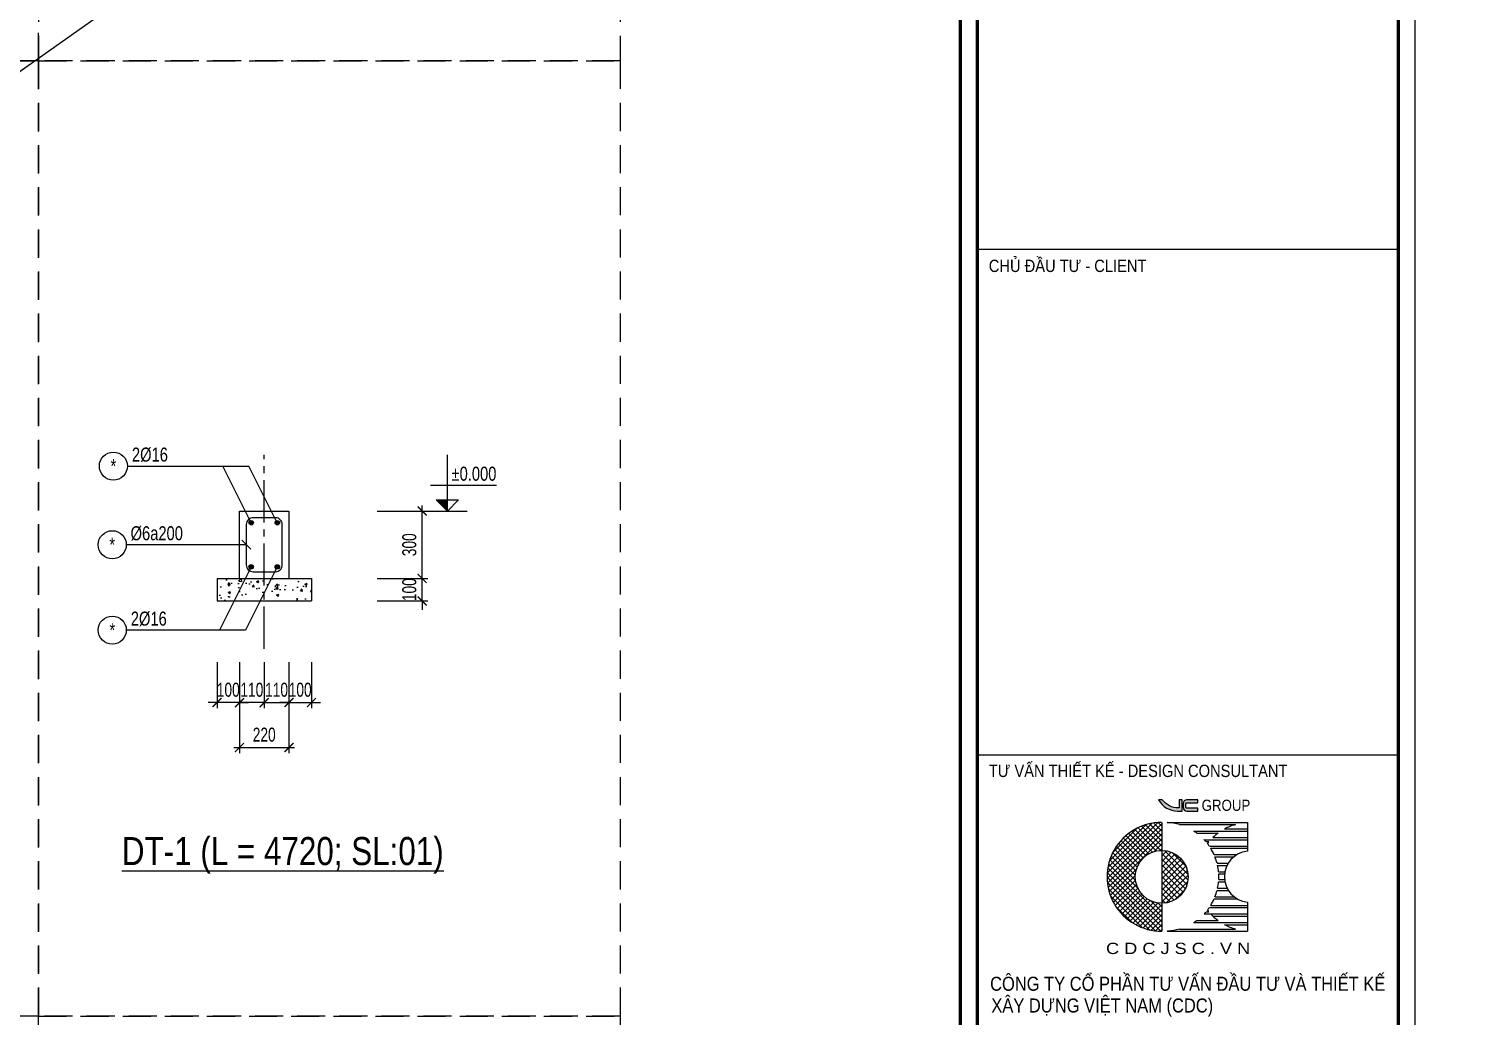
# Model space of a CAD drawing. Header units: millimetres. Extents: x 0 to 2110312, y -101172 to 3.
# Drawn here: x 1998158 to 2004604, y -35726 to -31333 of the extents above; entities that cross this region are included whole.
import ezdxf
from ezdxf.enums import TextEntityAlignment as Align

# ---------------------------------------------------------------- set-up
doc = ezdxf.new("R2010")
doc.units = ezdxf.units.MM
doc.header["$LTSCALE"] = 1000
doc.header["$MEASUREMENT"] = 0
doc.header["$PDMODE"] = 3
doc.linetypes.add('CENTER2', pattern=[1.125, 0.75, -0.125, 0.125, -0.125])
doc.linetypes.add('HIDDEN', pattern=[0.375, 0.25, -0.125])
doc.layers.get('0').update_dxf_attribs({"linetype": 'CONTINUOUS'})
doc.layers.get('Defpoints').update_dxf_attribs({"linetype": 'CONTINUOUS'})
for name, color, linetype in [('CDC -TEXT KHUNG', 7, 'CONTINUOUS'), ('CDC-KHUNGTEN', 7, 'CONTINUOUS'), ('CDC.01.AXIS', 160, 'CENTER2'), ('CDC.02.DIM', 1, 'CONTINUOUS'), ('CDC.03.BORDER', 3, 'CONTINUOUS'), ('CDC.04.HIDDEN', 8, 'HIDDEN'), ('CDC.05.STEEL', 4, 'CONTINUOUS'), ('CDC.06.TEXT', 2, 'CONTINUOUS'), ('CDC.10.HATCH', 163, 'CONTINUOUS'), ('CDC.11.NOTE', 1, 'CONTINUOUS'), ('CDC.14.STEELNUM', 9, 'CONTINUOUS'), ('KCS_STEEL', 4, 'CONTINUOUS')]:
    doc.layers.add(name, color=color, linetype=linetype)
doc.layers.add('Hatch1', color=250, linetype='CONTINUOUS', lineweight=5)
doc.layers.add('KCS_Plotter', color=11, linetype='CONTINUOUS', plot=False)
doc.styles.add('KCS_BIGTEXT', font='arial.ttf', dxfattribs={"width": 0.75, "height": 125})
doc.styles.add('KCS_SMTEXT', font='arial.ttf', dxfattribs={"width": 0.7})
doc.styles.add('KT CDC', font='arial.ttf', dxfattribs={"width": 0.85, "height": 200})
doc.dimstyles.new('KCS_DIM25', dxfattribs={"dimtxt": 62.5, "dimasz": 40, "dimexe": 25, "dimexo": 0, "dimgap": 25, "dimtad": 1, "dimdec": 0, "dimzin": 13, "dimdsep": 46, "dimtxsty": 'KCS_SMTEXT', "dimblk": 'ARCHTICK', "dimcen": 0, "dimdle": 25, "dimclrd": 1, "dimclre": 1, "dimclrt": 2, "dimadec": 0, "dimazin": 0, "dimtfac": 1, "dimtdec": 0, "dimtix": 1, "dimtmove": 2, "dimatfit": 3, "dimfxl": 1, "dimtolj": 1, "dimtzin": 13, "dimarcsym": 0})

# ---------------------------------------------------------------- blocks, each defined once
blk = doc.blocks.new('KCS_SNODE')
at = {"layer": 'CDC.05.STEEL'}
blk.add_hatch(color=6, dxfattribs=at).paths.add_polyline_path([(10, 0, 1), (-10, 0, 1)])
at = {"layer": 'CDC.05.STEEL', "color": 6}
blk.add_circle((0, 0), 10, dxfattribs=at)
blk = doc.blocks.new('_ARCHTICK')
at = {"color": 0, "linetype": 'ByBlock', "const_width": 0.15}
blk.add_lwpolyline([(-0.5, -0.5), (0.5, 0.5)], dxfattribs=at)
blk = doc.blocks.new('*D3')
at = {"layer": 'CDC.02.DIM', "color": 1, "lineweight": -2, "transparency": 16777216}
for p, q in [((1999095.1, -34150.4), (1999095.1, -34356)), ((1999205.2, -34150.4), (1999205.2, -34356)), ((1999095.1, -34331), (1999055.1, -34331)), ((1999205.2, -34331), (1999095.1, -34331)), ((1999205.2, -34331), (1999245.2, -34331))]:
    blk.add_line(p, q, dxfattribs=at)
at = {"layer": 'Defpoints', "color": 0, "transparency": 16777216}
for p in [(1999095.1, -34150.4), (1999205.2, -34150.4), (1999095.1, -34331)]:
    blk.add_point(p, dxfattribs=at)
at = {"layer": 'CDC.02.DIM', "color": 1, "lineweight": -2, "transparency": 16777216, "xscale": 40, "yscale": 40, "zscale": 40}
blk.add_blockref('_ARCHTICK', (1999095.1, -34331), dxfattribs=at)
at = {"layer": 'CDC.02.DIM', "color": 1, "lineweight": -2, "transparency": 16777216, "xscale": 40, "yscale": 40, "zscale": 40, "rotation": 180}
blk.add_blockref('_ARCHTICK', (1999205.2, -34331), dxfattribs=at)
at = {"layer": 'CDC.02.DIM', "color": 2, "transparency": 16777216, "insert": (1999150.2, -34274.1), "char_height": 62.5, "attachment_point": 5, "style": 'KCS_SMTEXT'}
blk.add_mtext('\\A1;110', dxfattribs=at)
blk = doc.blocks.new('*D4')
at = {"layer": 'CDC.02.DIM', "color": 1, "lineweight": -2, "transparency": 16777216}
for p, q in [((1998995.1, -34150.4), (1998995.1, -34356)), ((1999095.1, -34150.4), (1999095.1, -34356)), ((1998995.1, -34331), (1998955.1, -34331)), ((1999095.1, -34331), (1998995.1, -34331)), ((1999095.1, -34331), (1999135.1, -34331))]:
    blk.add_line(p, q, dxfattribs=at)
at = {"layer": 'Defpoints', "color": 0, "transparency": 16777216}
for p in [(1998995.1, -34150.4), (1999095.1, -34150.4), (1998995.1, -34331)]:
    blk.add_point(p, dxfattribs=at)
at = {"layer": 'CDC.02.DIM', "color": 1, "lineweight": -2, "transparency": 16777216, "xscale": 40, "yscale": 40, "zscale": 40}
blk.add_blockref('_ARCHTICK', (1998995.1, -34331), dxfattribs=at)
at = {"layer": 'CDC.02.DIM', "color": 1, "lineweight": -2, "transparency": 16777216, "xscale": 40, "yscale": 40, "zscale": 40, "rotation": 180}
blk.add_blockref('_ARCHTICK', (1999095.1, -34331), dxfattribs=at)
at = {"layer": 'CDC.02.DIM', "color": 2, "transparency": 16777216, "insert": (1999045.1, -34274.1), "char_height": 62.5, "attachment_point": 5, "style": 'KCS_SMTEXT'}
blk.add_mtext('\\A1;100', dxfattribs=at)
blk = doc.blocks.new('*D5')
at = {"layer": 'CDC.02.DIM', "color": 1, "lineweight": -2, "transparency": 16777216}
for p, q in [((1999205.2, -34150.4), (1999205.2, -34356)), ((1999315.3, -34150.4), (1999315.3, -34356)), ((1999205.2, -34331), (1999165.2, -34331)), ((1999205.2, -34331), (1999315.3, -34331)), ((1999315.3, -34331), (1999355.3, -34331))]:
    blk.add_line(p, q, dxfattribs=at)
at = {"layer": 'Defpoints', "color": 0, "transparency": 16777216}
for p in [(1999205.2, -34150.4), (1999315.3, -34150.4), (1999315.3, -34331)]:
    blk.add_point(p, dxfattribs=at)
at = {"layer": 'CDC.02.DIM', "color": 1, "lineweight": -2, "transparency": 16777216, "xscale": 40, "yscale": 40, "zscale": 40}
blk.add_blockref('_ARCHTICK', (1999205.2, -34331), dxfattribs=at)
at = {"layer": 'CDC.02.DIM', "color": 1, "lineweight": -2, "transparency": 16777216, "xscale": 40, "yscale": 40, "zscale": 40, "rotation": 180}
blk.add_blockref('_ARCHTICK', (1999315.3, -34331), dxfattribs=at)
at = {"layer": 'CDC.02.DIM', "color": 2, "transparency": 16777216, "insert": (1999260.2, -34274.1), "char_height": 62.5, "attachment_point": 5, "style": 'KCS_SMTEXT'}
blk.add_mtext('\\A1;110', dxfattribs=at)
blk = doc.blocks.new('*D6')
at = {"layer": 'CDC.02.DIM', "color": 1, "lineweight": -2, "transparency": 16777216}
for p, q in [((1999315.3, -34150.4), (1999315.3, -34356)), ((1999415.3, -34150.4), (1999415.3, -34356)), ((1999315.3, -34331), (1999275.3, -34331)), ((1999315.3, -34331), (1999415.3, -34331)), ((1999415.3, -34331), (1999455.3, -34331))]:
    blk.add_line(p, q, dxfattribs=at)
at = {"layer": 'Defpoints', "color": 0, "transparency": 16777216}
for p in [(1999315.3, -34150.4), (1999415.3, -34150.4), (1999415.3, -34331)]:
    blk.add_point(p, dxfattribs=at)
at = {"layer": 'CDC.02.DIM', "color": 1, "lineweight": -2, "transparency": 16777216, "xscale": 40, "yscale": 40, "zscale": 40}
blk.add_blockref('_ARCHTICK', (1999315.3, -34331), dxfattribs=at)
at = {"layer": 'CDC.02.DIM', "color": 1, "lineweight": -2, "transparency": 16777216, "xscale": 40, "yscale": 40, "zscale": 40, "rotation": 180}
blk.add_blockref('_ARCHTICK', (1999415.3, -34331), dxfattribs=at)
at = {"layer": 'CDC.02.DIM', "color": 2, "transparency": 16777216, "insert": (1999365.3, -34274.1), "char_height": 62.5, "attachment_point": 5, "style": 'KCS_SMTEXT'}
blk.add_mtext('\\A1;100', dxfattribs=at)
blk = doc.blocks.new('*D7')
at = {"layer": 'CDC.02.DIM', "color": 1, "lineweight": -2, "transparency": 16777216}
for p, q in [((1999095.1, -34150.4), (1999095.1, -34556)), ((1999315.3, -34150.4), (1999315.3, -34556)), ((1999070.1, -34531), (1999340.3, -34531))]:
    blk.add_line(p, q, dxfattribs=at)
at = {"layer": 'Defpoints', "color": 0, "transparency": 16777216}
for p in [(1999095.1, -34150.4), (1999315.3, -34150.4), (1999315.3, -34531)]:
    blk.add_point(p, dxfattribs=at)
at = {"layer": 'CDC.02.DIM', "color": 1, "lineweight": -2, "transparency": 16777216, "xscale": 40, "yscale": 40, "zscale": 40, "rotation": 180}
blk.add_blockref('_ARCHTICK', (1999095.1, -34531), dxfattribs=at)
at = {"layer": 'CDC.02.DIM', "color": 1, "lineweight": -2, "transparency": 16777216, "xscale": 40, "yscale": 40, "zscale": 40}
blk.add_blockref('_ARCHTICK', (1999315.3, -34531), dxfattribs=at)
at = {"layer": 'CDC.02.DIM', "color": 2, "transparency": 16777216, "insert": (1999205.2, -34474.1), "char_height": 62.5, "attachment_point": 5, "style": 'KCS_SMTEXT'}
blk.add_mtext('\\A1;220', dxfattribs=at)
blk = doc.blocks.new('*D8')
at = {"layer": 'CDC.02.DIM', "color": 1, "lineweight": -2, "transparency": 16777216}
for p, q in [((1999908.2, -33778.5), (1999908.2, -33738.5)), ((1999708.2, -33778.5), (1999933.2, -33778.5)), ((1999908.2, -33878.5), (1999908.2, -33778.5)), ((1999708.2, -33878.5), (1999933.2, -33878.5)), ((1999908.2, -33878.5), (1999908.2, -33918.5))]:
    blk.add_line(p, q, dxfattribs=at)
at = {"layer": 'Defpoints', "color": 0, "transparency": 16777216}
for p in [(1999708.2, -33778.5), (1999908.2, -33778.5), (1999708.2, -33878.5)]:
    blk.add_point(p, dxfattribs=at)
at = {"layer": 'CDC.02.DIM', "color": 1, "lineweight": -2, "transparency": 16777216, "xscale": 40, "yscale": 40, "zscale": 40}
for p, rotation in [((1999908.2, -33778.5), 270), ((1999908.2, -33878.5), 90)]:
    blk.add_blockref('_ARCHTICK', p, dxfattribs=dict(at, rotation=rotation))
at = {"layer": 'CDC.02.DIM', "color": 2, "transparency": 16777216, "insert": (1999851.3, -33828.5), "char_height": 62.5, "attachment_point": 5, "rotation": 90, "style": 'KCS_SMTEXT'}
blk.add_mtext('\\A1;100', dxfattribs=at)
blk = doc.blocks.new('*D9')
at = {"layer": 'CDC.02.DIM', "color": 1, "lineweight": -2, "transparency": 16777216}
for p, q in [((1999908.2, -33803.5), (1999908.2, -33453.5)), ((1999708.2, -33478.5), (1999933.2, -33478.5)), ((1999708.2, -33778.5), (1999933.2, -33778.5))]:
    blk.add_line(p, q, dxfattribs=at)
at = {"layer": 'Defpoints', "color": 0, "transparency": 16777216}
for p in [(1999708.2, -33478.5), (1999908.2, -33478.5), (1999708.2, -33778.5)]:
    blk.add_point(p, dxfattribs=at)
at = {"layer": 'CDC.02.DIM', "color": 1, "lineweight": -2, "transparency": 16777216, "xscale": 40, "yscale": 40, "zscale": 40}
for p, rotation in [((1999908.2, -33478.5), 90), ((1999908.2, -33778.5), 270)]:
    blk.add_blockref('_ARCHTICK', p, dxfattribs=dict(at, rotation=rotation))
at = {"layer": 'CDC.02.DIM', "color": 2, "transparency": 16777216, "insert": (1999851.3, -33628.5), "char_height": 62.5, "attachment_point": 5, "rotation": 90, "style": 'KCS_SMTEXT'}
blk.add_mtext('\\A1;300', dxfattribs=at)
blk = doc.blocks.new('COS_CD')
at = {"layer": 'CDC.10.HATCH'}
blk.add_hatch(color=256, dxfattribs=at).paths.add_polyline_path([(37.5, 50), (87.5, 0), (87.5, 50)])
at = {"layer": 'CDC.02.DIM'}
for p, q in [((0, 0), (175, 0)), ((37.5, 50), (137.5, 50)), ((87.5, 0), (37.5, 50)), ((87.5, 0), (87.5, 50)), ((87.5, 0), (137.5, 50))]:
    blk.add_line(p, q, dxfattribs=at)
blk = doc.blocks.new('CDTA1')
at = {"layer": 'CDC-KHUNGTEN', "color": 6, "lineweight": 25}
blk.add_line((0, 90), (-75, 90), dxfattribs=at)
at = {"layer": 'CDC-KHUNGTEN', "color": 6, "style": 'KT CDC', "width": 0.85}
blk.add_text('CHỦ ĐẦU TƯ - CLIENT', height=2.2, dxfattribs=at).set_placement((-72.93, 86))
blk = doc.blocks.new('LOGOmoi')
at = {"layer": 'CDC -TEXT KHUNG'}
h = blk.add_hatch(color=1, dxfattribs=at)
h.paths.add_polyline_path([(1.46, 5.45), (1.26, 5.45), (1.26, 4.88), (1.21, 4.88, -0.237912), (0.06, 5.45), (-0.2, 5.45, 0.272847), (1.14, 4.66), (1.46, 4.66)])
h.paths.add_polyline_path([(2.59, 5.45), (1.8, 5.45, 0.414214), (1.54, 5.2), (1.54, 4.92, 0.414214), (1.8, 4.66), (2.59, 4.66), (2.59, 4.87), (1.8, 4.87, -0.414214), (1.74, 4.92), (1.74, 5.2, -0.414214), (1.8, 5.25), (2.59, 5.25)])
h = blk.add_hatch(dxfattribs=at)
h.set_pattern_fill('ANSI37', color=102, scale=2.293939, angle=360, style=0)
h.set_pattern_definition([(45, (-2844.4439, 636.61023), (-0.178426552, 0.178426553), []), (135, (-2844.4439, 636.61023), (-0.178426552, -0.178426553), [])])
edge = h.paths.add_edge_path()
edge.add_arc((0.02, 0), 1.87, 90, 270)
edge.add_line((0.02, -1.88), (0.02, -3.84))
edge.add_line((0.02, -3.84), (-0.17, -3.84))
edge.add_line((-0.17, -3.84), (-0.36, -3.83))
edge.add_line((-0.36, -3.83), (-0.55, -3.8))
edge.add_line((-0.55, -3.8), (-0.73, -3.77))
edge.add_line((-0.73, -3.77), (-0.92, -3.73))
edge.add_line((-0.92, -3.73), (-1.1, -3.68))
edge.add_line((-1.1, -3.68), (-1.28, -3.62))
edge.add_line((-1.28, -3.62), (-1.45, -3.55))
edge.add_line((-1.45, -3.55), (-1.63, -3.48))
edge.add_line((-1.63, -3.48), (-1.79, -3.39))
edge.add_line((-1.79, -3.39), (-1.96, -3.3))
edge.add_line((-1.96, -3.3), (-2.12, -3.2))
edge.add_line((-2.12, -3.2), (-2.27, -3.09))
edge.add_line((-2.27, -3.09), (-2.42, -2.97))
edge.add_line((-2.42, -2.97), (-2.56, -2.85))
edge.add_line((-2.56, -2.85), (-2.7, -2.72))
edge.add_line((-2.7, -2.72), (-2.83, -2.58))
edge.add_line((-2.83, -2.58), (-2.95, -2.44))
edge.add_line((-2.95, -2.44), (-3.07, -2.29))
edge.add_line((-3.07, -2.29), (-3.18, -2.14))
edge.add_line((-3.18, -2.14), (-3.28, -1.98))
edge.add_line((-3.28, -1.98), (-3.37, -1.81))
edge.add_line((-3.37, -1.81), (-3.46, -1.64))
edge.add_line((-3.46, -1.64), (-3.53, -1.47))
edge.add_line((-3.53, -1.47), (-3.6, -1.3))
edge.add_line((-3.6, -1.3), (-3.66, -1.12))
edge.add_line((-3.66, -1.12), (-3.71, -0.93))
edge.add_line((-3.71, -0.93), (-3.75, -0.75))
edge.add_line((-3.75, -0.75), (-3.79, -0.56))
edge.add_line((-3.79, -0.56), (-3.81, -0.38))
edge.add_line((-3.81, -0.38), (-3.82, -0.19))
edge.add_line((-3.82, -0.19), (-3.83, 0))
edge.add_line((-3.83, 0), (-3.82, 0.19))
edge.add_line((-3.82, 0.19), (-3.81, 0.38))
edge.add_line((-3.81, 0.38), (-3.79, 0.56))
edge.add_line((-3.79, 0.56), (-3.75, 0.75))
edge.add_line((-3.75, 0.75), (-3.71, 0.93))
edge.add_line((-3.71, 0.93), (-3.66, 1.12))
edge.add_line((-3.66, 1.12), (-3.6, 1.3))
edge.add_line((-3.6, 1.3), (-3.53, 1.47))
edge.add_line((-3.53, 1.47), (-3.46, 1.64))
edge.add_line((-3.46, 1.64), (-3.37, 1.81))
edge.add_line((-3.37, 1.81), (-3.28, 1.98))
edge.add_line((-3.28, 1.98), (-3.18, 2.14))
edge.add_line((-3.18, 2.14), (-3.07, 2.29))
edge.add_line((-3.07, 2.29), (-2.95, 2.44))
edge.add_line((-2.95, 2.44), (-2.83, 2.58))
edge.add_line((-2.83, 2.58), (-2.7, 2.72))
edge.add_line((-2.7, 2.72), (-2.56, 2.85))
edge.add_line((-2.56, 2.85), (-2.42, 2.97))
edge.add_line((-2.42, 2.97), (-2.27, 3.09))
edge.add_line((-2.27, 3.09), (-2.12, 3.2))
edge.add_line((-2.12, 3.2), (-1.96, 3.3))
edge.add_line((-1.96, 3.3), (-1.79, 3.39))
edge.add_line((-1.79, 3.39), (-1.63, 3.48))
edge.add_line((-1.63, 3.48), (-1.45, 3.55))
edge.add_line((-1.45, 3.55), (-1.28, 3.62))
edge.add_line((-1.28, 3.62), (-1.1, 3.68))
edge.add_line((-1.1, 3.68), (-0.92, 3.73))
edge.add_line((-0.92, 3.73), (-0.73, 3.77))
edge.add_line((-0.73, 3.77), (-0.55, 3.8))
edge.add_line((-0.55, 3.8), (-0.36, 3.83))
edge.add_line((-0.36, 3.83), (-0.17, 3.84))
edge.add_line((-0.17, 3.84), (0.02, 3.84))
edge.add_line((0.02, 3.84), (0.02, 1.87))
h = blk.add_hatch(dxfattribs=at)
h.set_pattern_fill('ANSI37', color=1, scale=2.293939, angle=360, style=0)
h.set_pattern_definition([(45, (-486.53502, -144.21504), (-0.20275745, 0.20275745), []), (135, (-486.53502, -144.21504), (-0.20275745, -0.20275745), [])])
h.paths.add_polyline_path([(0.02, 1.87), (0.02, -1.81), (0.02, -1.88, 0.414214), (1.89, 0, 0.414214)])
at = {"layer": 'CDC -TEXT KHUNG', "color": 102}
for p, q in [((0.02, 3.84), (0.02, -1.81)), ((0.42, 3.85), (6.1, 3.85)), ((1.28, 3.7), (5.24, 3.7)), ((2.3, 3.24), (6.1, 3.24)), ((2.51, 3.09), (4.01, 3.09)), ((4.47, 3.39), (6.1, 3.39)), ((6.1, 3.85), (6.1, 1.81)), ((3.03, 2.63), (6.1, 2.63)), ((3.16, 2.49), (3.36, 2.49)), ((3.4, 2.17), (6.1, 2.17)), ((3.64, 2.78), (6.1, 2.78)), ((3.49, 2.03), (6.1, 2.03)), ((3.74, 1.57), (5.37, 1.57)), ((3.8, 1.42), (5.15, 1.42)), ((3.95, 0.96), (4.75, 0.96)), ((3.98, 0.81), (4.66, 0.81)), ((4.05, 0.35), (4.51, 0.35)), ((4.06, 0.2), (4.49, 0.2)), ((3.95, -0.96), (4.75, -0.96)), ((3.98, -0.81), (4.66, -0.81)), ((4.05, -0.35), (4.51, -0.35)), ((4.06, -0.2), (4.49, -0.2)), ((0.02, -1.81), (0.02, -3.84)), ((3.49, -2.03), (6.1, -2.03)), ((3.74, -1.57), (5.37, -1.57)), ((3.8, -1.42), (5.15, -1.42)), ((6.1, -1.79), (6.1, -3.84)), ((3.03, -2.63), (6.1, -2.63)), ((3.16, -2.49), (3.36, -2.49)), ((3.4, -2.17), (6.1, -2.17)), ((3.64, -2.78), (6.1, -2.78)), ((0.01, -3.84), (0.02, -3.84)), ((0.42, -3.84), (6.1, -3.84)), ((1.28, -3.7), (5.24, -3.7)), ((2.3, -3.24), (6.1, -3.24)), ((2.51, -3.09), (4.01, -3.09)), ((4.47, -3.39), (6.1, -3.39))]:
    blk.add_line(p, q, dxfattribs=at)
at = {"layer": 'CDC -TEXT KHUNG'}
blk.add_line((3.78, 1.21), (3.78, 1.21), dxfattribs=at)
at = {"layer": 'CDC -TEXT KHUNG', "color": 1}
for points in [[(1.46, 5.45), (1.26, 5.45), (1.26, 4.88), (1.21, 4.88, -0.237912), (0.06, 5.45), (-0.2, 5.45, 0.272847), (1.14, 4.66), (1.46, 4.66)], [(2.59, 5.45), (1.8, 5.45, 0.414214), (1.54, 5.2), (1.54, 4.92, 0.414214), (1.8, 4.66), (2.59, 4.66), (2.59, 4.87), (1.8, 4.87, -0.414214), (1.74, 4.92), (1.74, 5.2, -0.414214), (1.8, 5.25), (2.59, 5.25)]]:
    blk.add_lwpolyline(points, format="xyb", close=True, dxfattribs=at)
at = {"layer": 'CDC -TEXT KHUNG', "color": 102}
blk.add_circle((0.02, 0), 1.87, dxfattribs=at)
blk.add_arc((0, 0), 3.85, 89.7449, 270.2551, dxfattribs=at)
at = {"layer": 'CDC -TEXT KHUNG', "color": 112}
blk.add_ellipse((0.22, 0), major_axis=(-2.72, 2.72), ratio=1, start_param=-1.064136, end_param=-0.838054, dxfattribs=at)
at = {"layer": 'CDC -TEXT KHUNG', "color": 102}
for centre, major_axis, start_param, end_param in [((0.22, 0), (-2.72, 2.72), -1.423028, -1.355019), ((6.3, 0), (-2.72, 2.72), -0.147768, -0.022458), ((6.3, 0), (2.72, 2.72), 1.064136, 1.278853), ((0.22, 0), (2.72, 2.72), 6.199614, 6.251308), ((6.3, 0), (-2.72, 2.72), 0.083571, 0.124553), ((0.22, 0), (-2.72, 2.72), 4.527318, 4.587836), ((0.22, 0), (-2.72, 2.72), 4.346177, 4.481253), ((0.22, 0), (-2.72, 2.72), 4.178765, 4.304301), ((6.27, 0.01), (1.28, 1.28), 0.884906, 3.827483), ((0.22, 0), (2.72, 2.72), 5.589142, 5.7099), ((0.22, 0), (2.72, 2.72), 5.445131, 5.550443), ((0.22, 0), (-2.72, 2.72), 3.549681, 3.675216), ((0.22, 0), (-2.72, 2.72), 3.714878, 3.835636), ((0.22, 0), (2.72, 2.72), 4.943525, 5.078601), ((0.22, 0), (-2.72, 2.72), 3.17347, 3.225164), ((0.22, 0), (2.72, 2.72), 4.836942, 4.89746), ((6.3, 0), (-2.72, 2.72), 1.446243, 1.487225), ((6.3, 0), (-2.72, 2.72), 1.538919, 1.718564), ((0.22, 0.01), (2.72, 2.72), 3.979647, 4.205729), ((0.22, 0), (-2.72, 2.72), 2.925816, 2.993825), ((6.3, 0), (2.72, 2.72), 3.433536, 3.648253)]:
    blk.add_ellipse(centre, major_axis=major_axis, ratio=1, start_param=start_param, end_param=end_param, dxfattribs=at)
at = {"layer": 'CDC -TEXT KHUNG', "color": 1, "style": 'KT CDC', "width": 0.85}
blk.add_text('GROUP', height=0.792, dxfattribs=at).set_placement((2.85, 4.67))
at = {"layer": 'CDC -TEXT KHUNG', "color": 102, "style": 'KT CDC', "width": 1.15}
blk.add_text('C D C J S C . V N', height=0.8, dxfattribs=at).set_placement((-3.92, -5.47))
blk = doc.blocks.new('Khung tên chuẩn')
at = {"layer": 'CDC-KHUNGTEN', "color": 6, "lineweight": 25}
blk.add_line((38454, -218809), (30954, -218809), dxfattribs=at)
at = {"layer": 'CDC-KHUNGTEN', "color": 8}
blk.add_lwpolyline([(30850, -246609), (38754, -246609), (38754, -189409), (-41246, -189409), (-41246, -246609), (30850, -246609)], dxfattribs=at)
at = {"layer": 'CDC-KHUNGTEN', "color": 255, "lineweight": 60}
blk.add_lwpolyline([(30654, -246309), (30654, -189709), (-40946, -189709), (-40946, -246309), (30654, -246309)], close=True, dxfattribs=at)
blk.add_lwpolyline([(30954, -246309), (38454, -246309), (38454, -189709), (30954, -189709), (30954, -246309)], dxfattribs=at)
at = {"layer": 'CDC-KHUNGTEN'}
for name, p, xscale, yscale, zscale in [('CDTA1', (38454, -218809), 100, 100, 100), ('LOGOmoi', (34234, -220976), 251.3908497502836, 251.3908497502836, 251.3908497502836)]:
    blk.add_blockref(name, p, dxfattribs=dict(at, xscale=xscale, yscale=yscale, zscale=zscale))
at = {"layer": 'CDC -TEXT KHUNG', "style": 'KT CDC', "width": 0.85}
blk.add_text('TƯ VẤN THIẾT KẾ - DESIGN CONSULTANT', height=220, dxfattribs=at).set_placement((33820, -219200), align=Align.CENTER)
at = {"layer": 'CDC-KHUNGTEN', "color": 6, "style": 'KT CDC', "width": 0.84}
for s, p in [('CÔNG TY CỔ PHẦN TƯ VẤN ÐẦU TƯ VÀ THIẾT KẾ', (31184, -223005)), ('XÂY DỰNG VIỆT NAM (CDC)', (31206, -223392))]:
    blk.add_text(s, height=250, dxfattribs=at).set_placement(p)

msp = doc.modelspace()

# ---------------------------------------------------------------- hatches: boundary and pattern name
at = {"layer": 'CDC.10.HATCH'}
h = msp.add_hatch(dxfattribs=at)
h.set_pattern_fill('AR-CONC', color=256, scale=15, style=0)
h.set_pattern_definition([(50, (-4249.38, -25606.98), (107.5890274, -9.4128202), [11.25, -123.75]), (355, (-4249.38, -25606.98), (-20.8127, 112.82882), [9, -99]), (100.4514, (-4240.42, -25607.76), (86.776407, 103.4159313), [9.5610285, -105.171317]), (46.1842, (-4249.38, -25576.98), (160.086157, -24.827852), [16.875, -185.625]), (96.6356, (-4236.04, -25579.05), (140.199406, 146.117681), [14.341543, -157.75695]), (351.1842, (-4249.38, -25576.98), (140.199292, 146.11779), [13.5, -148.5]), (21, (-4234.38, -25584.48), (89.536058, -60.3928336), [11.25, -123.75]), (326, (-4234.38, -25584.48), (36.4973, 108.772507), [9, -99]), (71.4514, (-4226.92, -25589.51), (126.0333943, 48.3795745), [9.5610285, -105.171317]), (37.5, (-4249.382, -25606.98), (1.8239783, 49.9340781), [0, -97.8, 0, -100.5, 0, -99.375]), (7.5, (-4249.38, -25606.98), (39.4604306, 59.1617568), [0, -57.3, 0, -95.55, 0, -37.875]), (327.5, (-4282.832, -25606.98), (80.0733654, -3.3832308), [0, -37.5, 0, -117, 0, -155.25]), (317.5, (-4297.83, -25606.98), (87.4779254, 15.0157473), [0, -48.75, 0, -77.7, 0, -110.25])])
h.paths.add_polyline_path([(1999245.3, -33783.5), (1999242.8, -33778.5), (1999173.3, -33778.5), (1999223.3, -33878.5), (1999245.3, -33878.5)])
h.paths.add_polyline_path([(1999245.3, -33783.5), (1999245.3, -33878.5), (1999292.8, -33878.5)], flags=17)
h.paths.add_polyline_path([(1999303.7, -33778.5), (1999245.3, -33778.5), (1999245.3, -33783.5), (1999292.8, -33878.5), (1999353.7, -33878.5)])
h.paths.add_polyline_path([(1999369.3, -33778.5), (1999303.7, -33778.5), (1999353.7, -33878.5), (1999419.3, -33878.5)])
h.paths.add_polyline_path([(1998995.1, -33778.5), (1998995.1, -33878.5), (1999223.3, -33878.5), (1999173.3, -33778.5)])
h.paths.add_polyline_path([(1999415.3, -33870.5), (1999415.3, -33778.5), (1999369.3, -33778.5)])

# ---------------------------------------------------------------- linework, layer by layer
at = {"layer": 'CDC.01.AXIS', "ltscale": 0.25}
msp.add_line((1999205.2, -34091.3), (1999205.2, -33227.8), dxfattribs=at)
at = {"layer": 'CDC.03.BORDER'}
for p, q in [((1999095.1, -33778.5), (1999095.1, -33478.5)), ((1999095.1, -33478.5), (1999315.3, -33478.5)), ((1999315.3, -33478.5), (1999315.3, -33778.5)), ((1998995.1, -33778.5), (1999415.3, -33778.5)), ((1998995.1, -33778.5), (1998995.1, -33878.5)), ((1999415.3, -33778.5), (1999415.3, -33878.5)), ((1998995.1, -33878.5), (1999415.3, -33878.5))]:
    msp.add_line(p, q, dxfattribs=at)
at = {"layer": 'CDC.04.HIDDEN', "ltscale": 0.5}
for points in [[(1995611.4, -27426.4), (1998200.4, -27426.4), (1998200.4, -31474.7), (1995611.4, -31474.7)], [(1998200.4, -27426.4), (2000789.5, -27426.4), (2000789.5, -31474.7), (1998200.4, -31474.7)], [(1995611.4, -31474.7), (1998200.4, -31474.7), (1998200.4, -35726.1), (1995611.4, -35726.1)], [(1998200.4, -31474.7), (2000789.5, -31474.7), (2000789.5, -35726.1), (1998200.4, -35726.1)], [(1998200.4, -35726.1), (2000789.5, -35726.1), (2000789.5, -38261.7), (1998200.4, -38261.7)]]:
    msp.add_lwpolyline(points, close=True, dxfattribs=at)
at = {"layer": 'CDC.05.STEEL'}
msp.add_lwpolyline([(1999155.3, -33748.5), (1999255.3, -33748.5, 0.414214), (1999285.3, -33718.5), (1999285.3, -33538.5, 0.414214), (1999255.3, -33508.5), (1999155.3, -33508.5, 0.414214), (1999125.3, -33538.5), (1999125.3, -33718.5, 0.414214)], format="xyb", close=True, dxfattribs=at)
at = {"layer": 'CDC.11.NOTE'}
for p, q in [((2000020.7, -33478.5), (2000020.7, -33228.5)), ((1998596.3, -33278.5), (1999137.3, -33278.5)), ((1999147.3, -33530.5), (1999021.3, -33278.5)), ((1999263.3, -33530.5), (1999137.3, -33278.5)), ((1999945.7, -33363.5), (2000238.8, -33363.5)), ((1999125.3, -33628.5), (1998591.3, -33628.5)), ((1999147.3, -33726.5), (1999006.3, -34008.5)), ((1999263.3, -33726.5), (1999122.3, -34008.5)), ((1999122.3, -34008.5), (1998591.3, -34008.5))]:
    msp.add_line(p, q, dxfattribs=at)
at = {"layer": 'CDC.11.NOTE', "color": 3}
msp.add_line((1999145.3, -33648.5), (1999105.3, -33608.5), dxfattribs=at)
at = {"layer": 'CDC.14.STEELNUM'}
for centre in [(1998533.8, -33278.5), (1998528.8, -33628.5), (1998528.8, -34008.5)]:
    msp.add_circle(centre, 62.5, dxfattribs=at)
at = {"layer": 'KCS_Plotter'}
msp.add_line((1983579.1, -41789.5), (2004604.1, -26939.5), dxfattribs=at)

# ---------------------------------------------------------------- block references
at = {"layer": 'CDC.02.DIM'}
msp.add_blockref('COS_CD', (1999933.2, -33478.5), dxfattribs=at)
at = {"layer": 'Hatch1', "xscale": 0.25, "yscale": 0.25, "zscale": 0.25}
msp.add_blockref('Khung tên chuẩn', (1994640.5, 20137.6), dxfattribs=at)
at = {"layer": 'KCS_STEEL'}
for p in [(1999147.3, -33530.5), (1999263.3, -33530.5), (1999147.3, -33726.5), (1999147.3, -33726.5), (1999263.3, -33726.5)]:
    msp.add_blockref('KCS_SNODE', p, dxfattribs=at)

# ---------------------------------------------------------------- texts
at = {"layer": 'CDC.06.TEXT', "style": 'KCS_SMTEXT', "width": 0.75}
msp.add_text('2%%C16', height=62.5, dxfattribs=at).set_placement((1998616.3, -33258.5))
for s, p in [('%%P0.000', (2000238.8, -33343.5)), ('%%C6a200', (1998843.3, -33608.5)), ('2%%C16', (1998771.5, -33988.5))]:
    msp.add_text(s, height=62.5, dxfattribs=at).set_placement(p, align=Align.RIGHT)
at = {"layer": 'CDC.06.TEXT', "style": 'KCS_BIGTEXT', "width": 0.8}
msp.add_text('%%UDT-1 (L = 4720; SL:01)', height=125, dxfattribs=at).set_placement((1999287.9, -35054.3), align=Align.CENTER)
at = {"layer": 'CDC.14.STEELNUM', "style": 'KCS_SMTEXT', "width": 0.75}
for p in [(1998533.8, -33278.5), (1998528.7, -33628.5), (1998529, -34008.5)]:
    msp.add_text('*', height=62.5, dxfattribs=at).set_placement(p, align=Align.MIDDLE_CENTER)

# ---------------------------------------------------------------- dimensions: what is measured, and where the dimension line sits
at = {"layer": 'CDC.02.DIM'}
for base, p1, p2, picture, middle in [((1999908.2, -33478.5), (1999708.2, -33778.5), (1999708.2, -33478.5), '*D9', (1999851.3, -33628.5)), ((1999908.2, -33778.5), (1999708.2, -33878.5), (1999708.2, -33778.5), '*D8', (1999851.3, -33828.5))]:
    dim = msp.add_linear_dim(base=base, p1=p1, p2=p2, angle=90, dimstyle='KCS_DIM25', dxfattribs=at)
    dim.commit()
    dim.dimension.update_dxf_attribs({"geometry": picture, "text_midpoint": middle})
for base, p1, p2, picture, middle in [((1998995.1, -34331), (1999095.1, -34150.4), (1998995.1, -34150.4), '*D4', (1999045.1, -34274.1)), ((1999095.1, -34331), (1999205.2, -34150.4), (1999095.1, -34150.4), '*D3', (1999150.2, -34274.1)), ((1999315.3, -34531), (1999095.1, -34150.4), (1999315.3, -34150.4), '*D7', (1999205.2, -34474.1)), ((1999315.3, -34331), (1999205.2, -34150.4), (1999315.3, -34150.4), '*D5', (1999260.2, -34274.1)), ((1999415.3, -34331), (1999315.3, -34150.4), (1999415.3, -34150.4), '*D6', (1999365.3, -34274.1))]:
    dim = msp.add_linear_dim(base=base, p1=p1, p2=p2, dimstyle='KCS_DIM25', dxfattribs=at)
    dim.commit()
    dim.dimension.update_dxf_attribs({"geometry": picture, "text_midpoint": middle})

doc.saveas('drawing.dxf')
